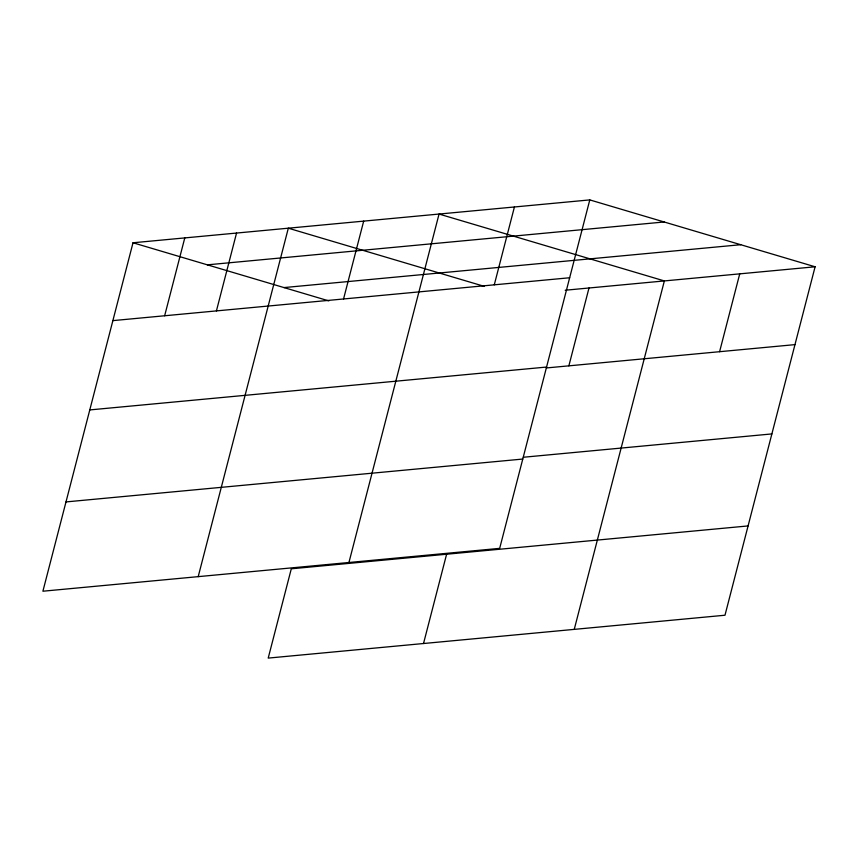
<?xml version="1.0" encoding="UTF-8"?>
<svg xmlns="http://www.w3.org/2000/svg" width="858" height="858" viewBox="0 0 858 858"><rect width="100%" height="100%" fill="white"/><g stroke="black" fill="none" stroke-linecap="round" stroke-linejoin="round"><path stroke-width="1.29" d="M589.789 199.903L133.011 242.771L42.9 591.216L499.678 548.359L589.789 199.903L815.1 266.784L724.989 615.229L268.211 658.097L291.302 568.8L748.079 525.933M164.65 315.765L184.781 237.913M216.42 310.907L236.551 233.054M198.198 576.651L288.32 228.196L484.148 286.325M343.554 298.97L363.685 221.117M348.938 562.505L439.049 214.05L664.36 280.931L574.249 629.375M494.283 284.824L514.425 206.971M423.52 643.521L446.61 554.225M568.865 365.851L588.996 287.998M719.594 351.705L739.735 273.852M207.368 264.843L664.146 221.975M283.977 287.58L740.744 244.712M112.881 320.624L569.658 277.756M565.197 290.229L815.1 266.784M89.79 409.92L546.557 367.052M546.385 367.953L794.969 344.626M523.294 457.26L771.868 433.923M65.991 501.919L522.769 459.051M133.011 242.771L328.839 300.89"/></g></svg>
